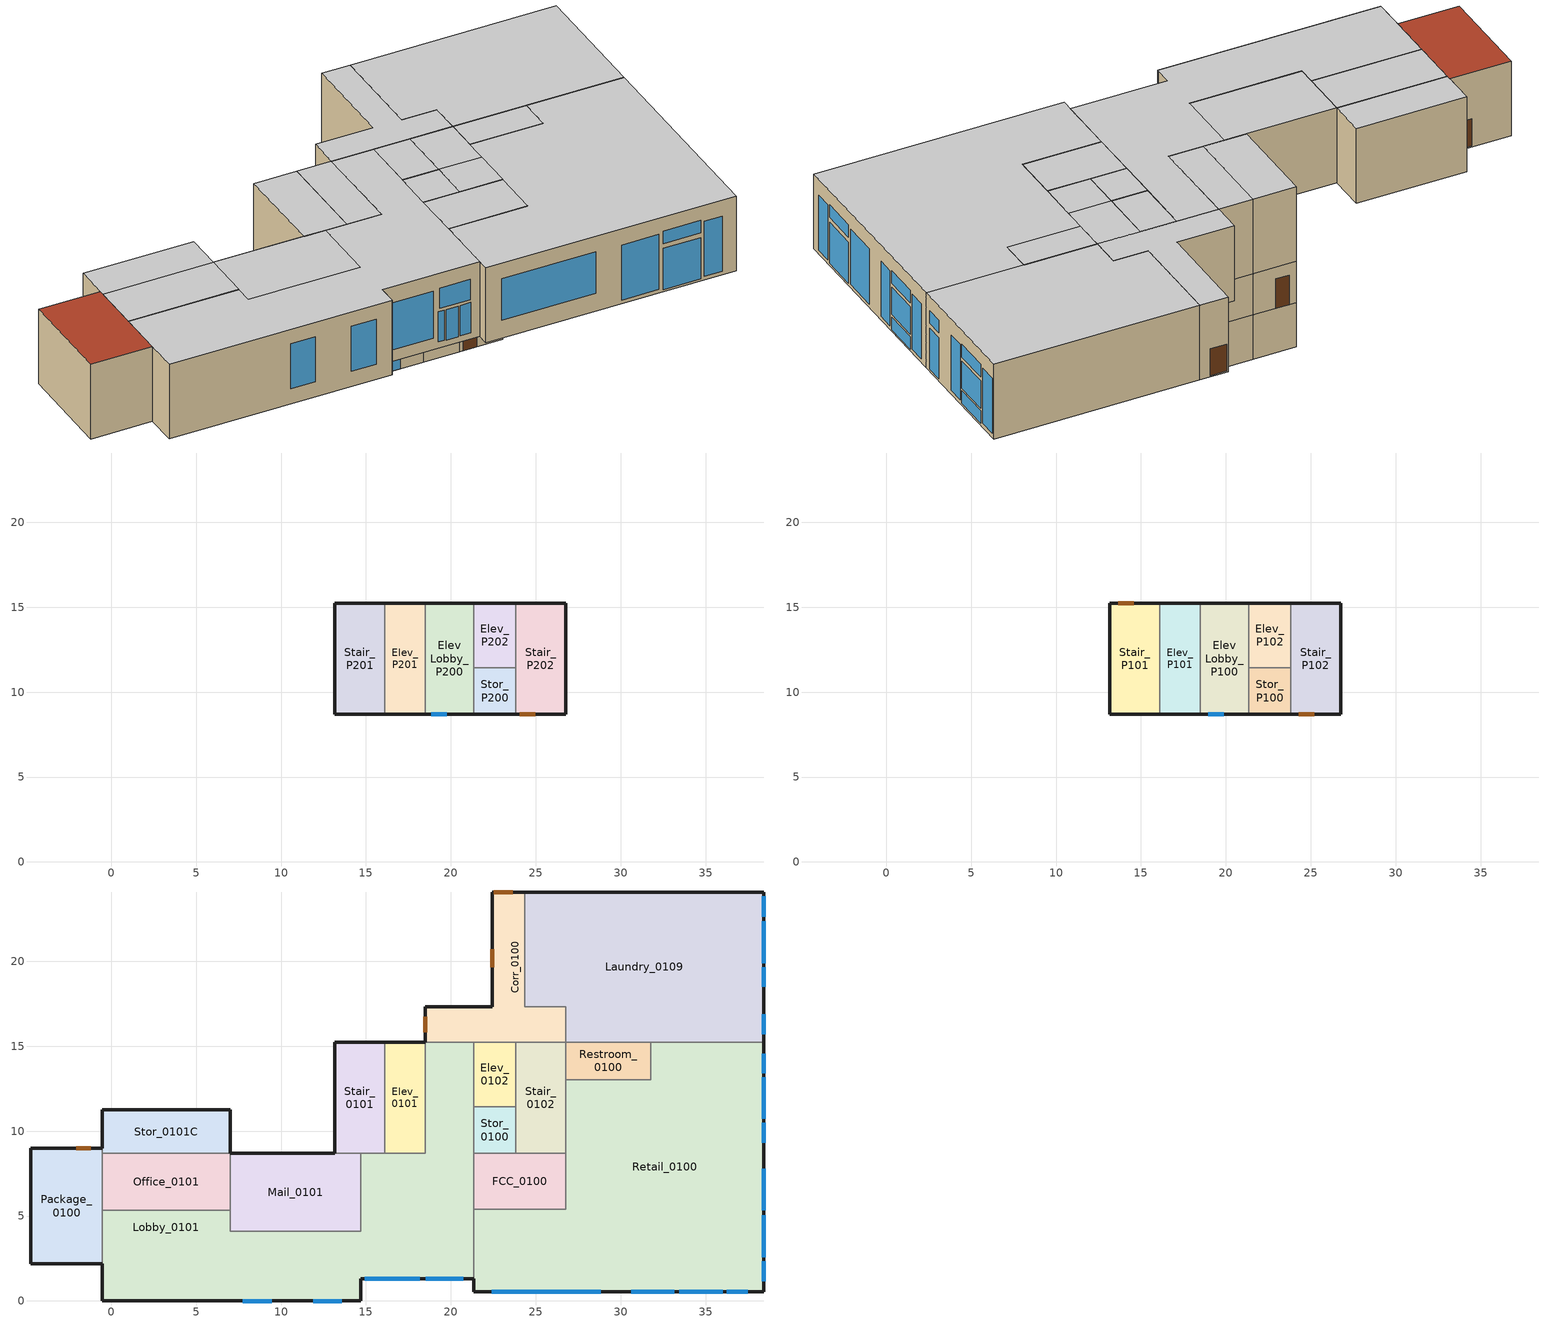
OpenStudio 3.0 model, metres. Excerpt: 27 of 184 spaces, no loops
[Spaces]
Stair_P201
 floor ground: 16.1,15.24 16.1,8.69 13.17,8.69 13.17,15.24 z-6.17
 wall outside (SEC-2015 Comm Group R AG ExtWall Mass: R-13 + R-10 CI): 16.1,15.24 13.17,15.24 13.17,8.69 16.1,8.69 z-6.17:-2.97
 wall to Elev_P201: 16.1,8.69 16.1,15.24 z-6.17:-2.97
 ceiling adiabatic (Interior Ceiling): 16.1,8.69 16.1,15.24 13.17,15.24 13.17,8.69 z-2.97
Elev_P201
 floor ground: 18.48,15.24 18.48,8.69 16.1,8.69 16.1,15.24 z-6.17
 wall outside (SEC-2015 Comm Group R AG ExtWall Mass: R-13 + R-10 CI): 16.1,8.69 18.48,8.69 / 18.48,15.24 16.1,15.24 z-6.17:-2.97
 wall to Elev Lobby_P200: 18.48,8.69 18.48,15.24 z-6.17:-2.97
 ceiling adiabatic (Interior Ceiling): 18.48,8.69 18.48,15.24 16.1,15.24 16.1,8.69 z-2.97
Elev Lobby_P200
 floor ground: 21.34,15.25 21.34,8.69 18.48,8.69 18.48,15.24 z-6.17
 wall outside (SEC-2015 Comm Group R AG ExtWall Mass: R-13 + R-10 CI): 18.48,8.69 21.34,8.69 / 21.34,15.25 18.48,15.24 z-6.17:-2.97
 wall to Elev_P202: 21.34,11.44 21.34,15.25 z-6.17:-2.97
 wall to Stor_P200: 21.34,8.69 21.34,11.44 z-6.17:-2.97
 window: 18.84,8.69 19.76,8.69 z-6.17:-4.04
 ceiling adiabatic (Interior Ceiling): 18.48,8.69 21.34,8.69 21.34,15.25 18.48,15.24 z-2.97
Stor_P200
 floor ground: 23.83,11.44 23.83,8.69 21.34,8.69 21.34,11.44 z-6.17
 wall outside (SEC-2015 Comm Group R AG ExtWall Mass: R-13 + R-10 CI): 21.34,8.69 23.83,8.69 z-6.17:-2.97
 wall to Elev_P202: 23.83,11.44 21.34,11.44 z-6.17:-2.97
 wall to Stair_P202: 23.83,8.69 23.83,11.44 z-6.17:-2.97
 ceiling adiabatic (Interior Ceiling): 23.83,8.69 23.83,11.44 21.34,11.44 21.34,8.69 z-2.97
Stair_P202
 floor ground: 26.75,15.25 26.75,8.69 23.83,8.69 23.83,15.25 z-6.17
 wall outside (SEC-2015 Comm Group R AG ExtWall Mass: R-13 + R-10 CI): 23.83,8.69 26.75,8.69 26.75,13.03 26.75,15.25 23.83,15.25 z-6.17:-2.97
 wall to Elev_P202: 23.83,15.25 23.83,11.44 z-6.17:-2.97
 door: 24.05,8.69 24.97,8.69 z-6.17:-4.04
 ceiling adiabatic (Interior Ceiling): 26.75,8.69 26.75,15.25 23.83,15.25 23.83,8.69 z-2.97
Elev_P202
 floor ground: 23.83,15.25 23.83,11.44 21.34,11.44 21.34,15.25 z-6.17
 wall outside (SEC-2015 Comm Group R AG ExtWall Mass: R-13 + R-10 CI): 23.83,15.25 21.34,15.25 z-6.17:-2.97
 ceiling adiabatic (Interior Ceiling): 21.34,11.44 23.83,11.44 23.83,15.25 21.34,15.25 z-2.97
Stair_P101
 floor adiabatic (Interior Floor): 13.17,15.24 16.1,15.24 16.1,8.69 13.17,8.69 z-2.97
 wall outside (SEC-2015 Comm Group R AG ExtWall Mass: R-13 + R-10 CI): 16.1,15.24 13.17,15.24 13.17,8.69 16.1,8.69 z-2.97:0
 wall to Elev_P101: 16.1,8.69 16.1,15.24 z-2.97:0
 door: 14.56,15.24 13.65,15.24 z-2.97:-0.84
 ceiling adiabatic (Interior Ceiling): 16.1,8.69 16.1,15.24 13.17,15.24 13.17,8.69 z0
Elev_P101
 floor adiabatic (Interior Floor): 18.48,15.24 18.48,8.69 16.1,8.69 16.1,15.24 z-2.97
 wall outside (SEC-2015 Comm Group R AG ExtWall Mass: R-13 + R-10 CI): 16.1,8.69 18.48,8.69 / 18.48,15.24 16.1,15.24 z-2.97:0
 wall to Elev Lobby_P100: 18.48,8.69 18.48,15.24 z-2.97:0
 ceiling adiabatic (Interior Ceiling): 18.48,8.69 18.48,15.24 16.1,15.24 16.1,8.69 z0
Elev Lobby_P100
 floor adiabatic (Interior Floor): 21.34,15.25 21.34,8.69 18.48,8.69 18.48,15.24 z-2.97
 wall outside (SEC-2015 Comm Group R AG ExtWall Mass: R-13 + R-10 CI): 18.48,8.69 21.34,8.69 / 21.34,15.25 18.48,15.24 z-2.97:0
 wall to Elev_P102: 21.34,11.44 21.34,15.25 z-2.97:0
 wall to Stor_P100: 21.34,8.69 21.34,11.44 z-2.97:0
 window: 18.96,8.69 19.88,8.69 z-2.97:-0.84
 ceiling adiabatic (Interior Ceiling): 18.48,8.69 21.34,8.69 21.34,15.25 18.48,15.24 z0
Stor_P100
 floor adiabatic (Interior Floor): 23.83,11.44 23.83,8.69 21.34,8.69 21.34,11.44 z-2.97
 wall outside (SEC-2015 Comm Group R AG ExtWall Mass: R-13 + R-10 CI): 21.34,8.69 23.83,8.69 z-2.97:0
 wall to Elev_P102: 23.83,11.44 21.34,11.44 z-2.97:0
 wall to Stair_P102: 23.83,8.69 23.83,11.44 z-2.97:0
 ceiling adiabatic (Interior Ceiling): 23.83,8.69 23.83,11.44 21.34,11.44 21.34,8.69 z0
Stair_P102
 floor adiabatic (Interior Floor): 26.75,15.25 26.75,8.69 23.83,8.69 23.83,15.25 z-2.97
 wall outside (SEC-2015 Comm Group R AG ExtWall Mass: R-13 + R-10 CI): 23.83,8.69 26.75,8.69 26.75,13.03 26.75,15.25 23.83,15.25 z-2.97:0
 wall to Elev_P102: 23.83,15.25 23.83,11.44 z-2.97:0
 door: 24.28,8.69 25.19,8.69 z-2.97:-0.84
 ceiling adiabatic (Interior Ceiling): 26.75,8.69 26.75,15.25 23.83,15.25 23.83,8.69 z0
Elev_P102
 floor adiabatic (Interior Floor): 23.83,15.25 23.83,11.44 21.34,11.44 21.34,15.25 z-2.97
 wall outside (SEC-2015 Comm Group R AG ExtWall Mass: R-13 + R-10 CI): 23.83,15.25 21.34,15.25 z-2.97:0
 ceiling adiabatic (Interior Ceiling): 21.34,11.44 23.83,11.44 23.83,15.25 21.34,15.25 z0
Retail_0100
 floor outside (SEC-2015 Comm Group R Exposed Floor Mass): 38.4,15.24 38.4,0.53 21.35,0.53 21.34,5.4 26.75,5.4 26.75,13.03 31.77,13.03 31.77,15.24 z0
 wall outside (SEC-2015 Comm Group R AG ExtWall SteelFrame: R-19 + R-8.5 CI): 21.35,1.31 21.35,0.53 38.4,0.53 38.4,15.24 z0:5.41
 wall to Lobby_0101: 21.34,5.4 21.35,1.31 z0:5.41
 wall to FCC_0100: 26.75,5.4 21.34,5.4 / 26.75,5.4 26.75,8.69 z0:5.41
 wall to Restroom_0100: 31.77,15.24 31.77,13.03 / 26.75,13.03 31.77,13.03 z0:5.41
 wall to Stair_0102: 26.75,8.69 26.75,13.03 z0:5.41
 wall to Laundry_0109: 31.77,15.24 38.4,15.24 z0:5.41
 window (SEC-2015 Glazing - Fixed Metal Frame - SEW): 22.41,0.53 28.83,0.53 z1.28:4.29; 30.61,0.53 33.13,0.53 / 36.24,0.53 37.46,0.53 / 38.4,1.17 38.4,2.34 / 38.4,5.36 38.4,7.8 / 38.4,9.32 38.4,10.48 / 38.4,13.4 38.4,14.57 z0.26:4.24; 33.44,0.53 36,0.53 / 38.4,2.58 38.4,5.06 / 38.4,10.72 38.4,13.17 z3.47:4.39; 33.44,0.53 36,0.53 / 38.4,2.58 38.4,5.06 z0.14:3.13; 38.4,10.72 38.4,13.17 z0.11:1.02; 38.4,10.72 38.4,13.17 z1.22:3.18
 ceiling adiabatic (Interior Ceiling): 38.4,0.53 38.4,15.24 31.77,15.24 31.77,13.03 26.75,13.03 26.75,5.4 21.34,5.4 21.35,0.53 z5.41
Package_0100
 floor outside: -0.53,8.99 -0.53,2.18 -4.72,2.18 -4.72,8.99 z0
 wall outside (SEC-2015 Comm Group R AG ExtWall Mass: R-13 + R-10 CI): -0.53,8.99 -4.72,8.99 -4.72,2.18 -0.53,2.18 z0:5.41
 wall to Office_0101: -0.53,2.18 -0.53,8.69 z0:5.41
 wall to Stor_0101C: -0.53,8.69 -0.53,8.99 z0:5.41
 door: -1.22,8.99 -2.05,8.99 z0.09:2.04
 roof outside (SEC-2015 Comm Group R ExtRoof IEAD): -0.53,2.18 -0.53,8.99 -4.72,8.99 -4.72,2.18 z5.41
FCC_0100
 floor outside: 26.75,8.69 26.75,5.4 21.34,5.4 21.34,8.69 z0
 wall to Stair_0102: 26.75,8.69 23.83,8.69 z0:5.41
 wall to Lobby_0101: 21.34,8.69 21.34,5.4 z0:5.41
 wall to Stor_0100: 23.83,8.69 21.34,8.69 z0:5.41
 ceiling adiabatic (Interior Ceiling): 26.75,5.4 26.75,8.69 21.34,8.69 21.34,5.4 z5.41
Stair_0101
 floor adiabatic (Interior Floor): 16.1,15.24 16.1,8.69 13.17,8.69 13.17,15.24 z0
 wall outside (SEC-2015 Comm Group R AG ExtWall Mass: R-13 + R-10 CI): 16.1,15.24 13.17,15.24 13.17,8.69 z0:5.41
 wall to Elev_0101: 16.1,8.69 16.1,15.24 z0:5.41
 wall to Lobby_0101: 14.68,8.69 16.1,8.69 z0:5.41
 wall to Mail_0101: 13.17,8.69 14.68,8.69 z0:5.41
 ceiling adiabatic (Interior Ceiling): 16.1,8.69 16.1,15.24 13.17,15.24 13.17,8.69 z5.41
Elev_0101
 floor adiabatic (Interior Floor): 18.48,15.24 18.48,8.69 16.1,8.69 16.1,15.24 z0
 wall outside (SEC-2015 Comm Group R AG ExtWall Mass: R-13 + R-10 CI): 18.48,15.24 16.1,15.24 z0:5.41
 wall to Lobby_0101: 16.1,8.69 18.48,8.69 18.48,15.24 z0:5.41
 ceiling adiabatic (Interior Ceiling): 18.48,8.69 18.48,15.24 16.1,15.24 16.1,8.69 z5.41
Stor_0100
 floor adiabatic (Interior Floor): 23.83,11.44 23.83,8.69 21.34,8.69 21.34,11.44 z0
 wall to Lobby_0101: 21.34,11.44 21.34,8.69 z0:5.41
 wall to Elev_0102: 23.83,11.44 21.34,11.44 z0:5.41
 wall to Stair_0102: 23.83,8.69 23.83,11.44 z0:5.41
 ceiling adiabatic (Interior Ceiling): 23.83,8.69 23.83,11.44 21.34,11.44 21.34,8.69 z5.41
Stair_0102
 floor adiabatic (Interior Floor): 26.75,15.24 26.75,8.69 23.83,8.69 23.83,15.24 z0
 wall to Elev_0102: 23.83,15.24 23.83,11.44 z0:5.41
 wall to Corr_0100: 23.83,15.24 26.75,15.24 z0:5.41
 wall to Restroom_0100: 26.75,13.03 26.75,15.24 z0:5.41
 ceiling adiabatic (Interior Ceiling): 26.75,8.69 26.75,11.44 23.83,11.44 23.83,8.69 z5.41; 26.75,11.44 26.75,15.24 23.83,15.24 23.83,11.44 z5.41
Restroom_0100
 floor outside: 31.77,15.24 31.77,13.03 26.75,13.03 26.75,15.24 z0
 wall to Laundry_0109: 31.77,15.24 26.75,15.24 z0:5.41
 ceiling adiabatic (Interior Ceiling): 31.77,13.03 31.77,15.24 26.75,15.24 26.75,13.03 z5.41
Laundry_0109
 floor outside: 24.36,24.08 38.4,24.08 38.4,15.24 26.75,15.24 26.75,17.32 24.36,17.32 z0
 wall outside: 38.4,15.24 38.4,24.08 24.36,24.08 z0:5.41
 wall to Corr_0100: 24.36,24.08 24.36,17.32 26.75,17.32 26.75,15.24 z0:5.41
 window: 38.4,19.89 38.4,22.37 z0.12:1.03; 38.4,19.89 38.4,22.37 z3.49:4.41; 38.4,22.61 38.4,23.84 / 38.4,18.51 38.4,19.66 z0.27:4.26; 38.4,19.89 38.4,22.37 z1.24:3.2; 38.4,15.71 38.4,16.89 z0.14:3.13; 38.4,15.71 38.4,16.89 z3.47:4.39
 ceiling adiabatic (Interior Ceiling): 38.4,15.24 38.4,24.08 24.36,24.08 24.36,17.32 26.75,17.32 26.75,15.24 z5.41
Corr_0100
 floor outside: 24.36,24.08 24.36,17.32 26.75,17.32 26.75,15.24 18.48,15.24 18.48,17.32 22.42,17.32 22.42,24.08 z0
 wall outside (SEC-2015 Comm Group R AG ExtWall Mass: R-13 + R-10 CI): 22.42,24.08 22.42,17.32 18.48,17.32 18.48,15.24 z0:5.41
 wall outside: 24.36,24.08 22.42,24.08 z0:5.41
 wall to Lobby_0101: 18.48,15.24 21.34,15.24 z0:5.41
 wall to Elev_0102: 21.34,15.24 23.83,15.24 z0:5.41
 door: 18.48,16.73 18.48,15.81 z0:2.13; 22.42,20.7 22.42,19.63 z0:2.44; 23.64,24.08 22.52,24.08 z0.09:2.04
 ceiling adiabatic (Interior Ceiling): 26.75,15.24 26.75,17.32 24.36,17.32 24.36,24.08 22.42,24.08 22.42,17.32 18.48,17.32 18.48,15.24 z5.41
Lobby_0101
 floor outside: 14.68,8.69 21.34,8.69 21.34,5.4 21.35,1.31 14.68,1.31 14.68,0 -0.53,0 -0.53,5.33 7.01,5.33 7.01,4.11 14.68,4.11 z0
 floor adiabatic (Interior Floor): 21.34,15.24 21.34,8.69 18.48,8.69 18.48,15.24 z0
 wall outside: 14.68,1.31 21.35,1.31 / 14.68,1.31 14.68,0 -0.53,0 / -0.53,2.18 -0.53,0 z0:5.41
 wall to Mail_0101: 14.68,8.69 14.68,4.11 7.01,4.11 z0:5.41
 wall to Elev_0102: 21.34,11.44 21.34,15.24 z0:5.41
 wall adiabatic (Interior Wall): -0.53,5.33 -0.53,2.18 / 7.01,4.11 7.01,5.33 z0:5.41
 wall to Office_0101: 7.01,5.33 -0.53,5.33 z0:5.41
 window: 20,1.31 20.74,1.31 / 18.52,1.31 18.93,1.31 z0.46:2.64; 18.6,1.31 20.67,1.31 z2.86:4.32; 14.93,1.31 18.18,1.31 z0.82:4.23; 19.04,1.31 19.87,1.31 z0.42:2.64; 9.44,0 7.75,0 / 13.58,0 11.89,0 z1.12:4.37
 ceiling adiabatic (Interior Ceiling): 14.68,0 14.68,1.31 21.35,1.31 21.34,5.4 21.34,15.24 18.48,15.24 18.48,8.69 14.68,8.69 14.68,4.11 7.01,4.11 7.01,5.33 -0.53,5.33 -0.53,0 z5.41
Stor_0101C
 floor outside: 7.01,11.25 7.01,8.69 -0.53,8.69 -0.53,11.25 z0
 wall outside (SEC-2015 Comm Group R AG ExtWall Mass: R-13 + R-10 CI): 7.01,8.69 7.01,11.25 -0.53,11.25 -0.53,8.99 z0:5.41
 wall to Office_0101: 7.01,8.69 -0.53,8.69 z0:5.41
 ceiling adiabatic (Interior Ceiling): 7.01,8.69 7.01,11.25 -0.53,11.25 -0.53,8.69 z5.41
Office_0101
 floor outside: 7.01,8.69 7.01,5.33 -0.53,5.33 -0.53,8.69 z0
 wall to Mail_0101 (Interior Wall): 7.01,5.33 7.01,8.69 z0:5.41
 ceiling adiabatic (Interior Ceiling): 7.01,5.33 7.01,8.69 -0.53,8.69 -0.53,5.33 z5.41
Mail_0101
 floor outside: 14.68,8.69 14.68,4.11 7.01,4.11 7.01,8.69 z0
 wall outside (SEC-2015 Comm Group R AG ExtWall Mass: R-13 + R-10 CI): 13.17,8.69 7.01,8.69 z0:5.41
 ceiling adiabatic (Interior Ceiling): 14.68,4.11 14.68,8.69 7.01,8.69 7.01,4.11 z5.41
Elev_0102
 floor adiabatic (Interior Floor): 23.83,15.24 23.83,11.44 21.34,11.44 21.34,15.24 z0
 ceiling adiabatic (Interior Ceiling): 23.83,11.44 23.83,15.24 21.34,15.24 21.34,11.44 z5.41
[Building]
B45_SRD: North Axis {deg}=90; Space Type=SEC2015-MF-Residential_1B; Default Construction Set=SRD; Default Schedule Set=SEC2015-MF-RESIDENTIAL-SCH-SET
[Site]
SEATTLE: Latitude {deg}=47.45; Longitude {deg}=-122.3; Time Zone {hr}=-8; Elevation {m}=122
[ClimateZones]
Climate Zone Institution Name 1=ASHRAE; Climate Zone Document Name 1=ANSI/ASHRAE Standard 169; Climate Zone Document Year 1=2006; Climate Zone Value 1=4C; Climate Zone Institution Name 2=CEC; Climate Zone Document Name 2=California Climate Zone Descriptions; Climate Zone Document Year 2=1995
[SizingPeriod:DesignDay] Barometric Pressure {Pa}=99868; Sky Clearness=0; Rain Indicator=0; Snow Indicator=0; Day of Month=21; Daylight Saving Time Indicator=0; Humidity Indicating Type=Wetbulb; Dry-Bulb Temperature Range Modifier Type=DefaultMultipliers
Name | Maximum Dry-Bulb Temperature {C} | Daily Dry-Bulb Temperature Range {deltaC} | Humidity Indicating Conditions at Maximum Dry-Bulb | Wind Speed {m/s} | Wind Direction {deg} | Month | Day Type | Solar Model Indicator | ASHRAE Taub | ASHRAE Taud
SEATTLE Ann Htg 99.6% Condns DB | -4.2 | 0 | -4.2 | 4.3 | 20 | 12 | WinterDesignDay | ASHRAEClearSky
SEATTLE Ann Clg .4% Condns DB=>MWB | 29.4 | 10.4 | 18.3 | 4.2 | 350 | 8 | SummerDesignDay | ASHRAETau | 0.352 | 2.561
[Construction]
Interior Floor: F16 Acoustic tile, F05 Ceiling air space resistance, M11 100mm lightweight concrete
Interior Wall: G01a 19mm gypsum board, F04 Wall air space resistance, G01a 19mm gypsum board
Interior Ceiling: M11 100mm lightweight concrete, F05 Ceiling air space resistance, F16 Acoustic tile
SEC-2015 Opaque Door- Swinging: SEC-2015 Opaque Door- Swinging - Material
SEC-2015 Comm Group R ExtRoof IEAD: Roof Membrane, IEAD Roof Insulation R-36.7 IP, Metal Decking
SEC-2015 Comm Group R Exposed Floor Mass: CP02 CARPET PAD 2, MAT-CC05 8 HW CONCRETE, Floor Insulation R-30 IP
SEC-2015 Glazed Door - SEW: SEC-2015 Glazed Door - SEW - Material
SEC-2015 Glazing - Fixed Metal Frame - SEW: SEC-2015 Glazing - Fixed Metal Frame - SEW - Material
SEC-2015 Opaque Door- NonSwinging: SEC-2015 Opaque Door- NonSwinging - Material
SEC-2015 Comm Group R AG ExtWall SteelFrame: R-19 + R-8.5 CI: Stucco - 7/8 inch, 5/8 in. Gypsum Board, R-9.77 CI, R-19 Cavity (R-7.1 eff), 5/8 in. Gypsum Board
SEC-2015 Comm Group R AG ExtWall Mass: R-13 + R-10 CI: Concrete - 8 inch - 140 lb/ft3, R-10.387 CI, R-13 Cavity (R-6 eff), 5/8 in. Gypsum Board
[Material:NoMass]
Name | Roughness | Thermal Resistance {m2-K/W} | Thermal Absorptance | Solar Absorptance | Visible Absorptance
CP02 CARPET PAD 2 | VeryRough | 0.21648 | 0.9 | 0.7 | 0.8
SEC-2015 Opaque Door- Swinging - Material | Smooth | 0.475497
SEC-2015 Opaque Door- NonSwinging - Material | Smooth | 0.517764
[Material]
Name | Roughness | Thickness {m} | Conductivity {W/m-K} | Density {kg/m3} | Specific Heat {J/kg-K} | Thermal Absorptance | Solar Absorptance | Visible Absorptance
Concrete - 8 inch - 140 lb/ft3 | MediumRough | 0.2032 | 1.94902 | 2239.06 | 921.096 | 0.9 | 0.7 | 0.7
Roof Membrane | VeryRough | 0.0095 | 0.16 | 1121.29 | 1460 | 0.9 | 0.7 | 0.7
Metal Decking | MediumSmooth | 0.0015 | 45.006 | 7680 | 418.4 | 0.9 | 0.6 | 0.6
F16 Acoustic tile | MediumSmooth | 0.0191 | 0.06 | 368 | 590 | 0.9 | 0.3 | 0.3
M11 100mm lightweight concrete | MediumRough | 0.1016 | 0.53 | 1280 | 840 | 0.9 | 0.5 | 0.5
G01a 19mm gypsum board | MediumSmooth | 0.019 | 0.16 | 800 | 1090 | 0.9 | 0.4 | 0.4
5/8 in. Gypsum Board | MediumSmooth | 0.0159 | 0.16 | 800 | 1090 | 0.9 | 0.7 | 0.7
IEAD Roof Insulation R-36.7 IP | MediumRough | 0.316696 | 0.049 | 265 | 836.8 | 0.9 | 0.7 | 0.7
MAT-CC05 8 HW CONCRETE | Rough | 0.20321 | 1.311 | 2240 | 836.8 | 0.9 | 0.7 | 0.7
Floor Insulation R-30 IP | MediumRough | 0.237749 | 0.045 | 265 | 836.8 | 0.9 | 0.7 | 0.7
R-13 Cavity (R-6 eff) | MediumSmooth | 0.024323 | 0.0230188 | 16.0185 | 1130.436 | 0.9
Stucco - 7/8 inch | Smooth | 0.022352 | 0.701106 | 1855.1 | 837.36
R-19 Cavity (R-7.1 eff) | MediumSmooth | 0.0287823 | 0.0230188 | 16.0185 | 1130.436 | 0.9
R-9.77 CI | MediumSmooth | 0.0396151 | 0.0230188 | 16.0185 | 1130.436
R-10.387 CI | MediumSmooth | 0.0421096 | 0.0230188 | 16.0185 | 1130.436
[Material:AirGap]
Name | Thermal Resistance {m2-K/W}
F05 Ceiling air space resistance | 0.18
F04 Wall air space resistance | 0.15
[WindowMaterial:Blind]
Window Material Blind 1: Slat Width {m}=0.025; Slat Separation {m}=0.01875; Front Side Slat Beam Solar Reflectance=0.5; Back Side Slat Beam Solar Reflectance=0.5; Front Side Slat Diffuse Solar Reflectance=0.5; Back Side Slat Diffuse Solar Reflectance=0.5; Slat Beam Visible Transmittance=0
[WindowMaterial:SimpleGlazingSystem] Solar Heat Gain Coefficient=0.35; Visible Transmittance=0.6
Name | U-Factor {W/m2-K}
SEC-2015 Glazed Door - SEW - Material | 3.40696
SEC-2015 Glazing - Fixed Metal Frame - SEW - Material | 2.15774
[Construction:FfactorGroundFloor]
SEC-2015 Comm Group R Slab-On-Ground: F-Factor {W/m-K}=0.934597; Area {m2}=88.9082; PerimeterExposed {m}=40.2336
[DefaultSurfaceConstructions]
Name | Floor Construction | Wall Construction | Roof Ceiling Construction
Default Surface Constructions 27 | Interior Floor | Interior Wall | Interior Ceiling
Default Surface Constructions 28 | SEC-2015 Comm Group R Slab-On-Ground
Default Surface Constructions 22 adj ext wall insulation adj ext wall insulation adj ext wall insulation adj ext wall insulation adj ext wall insulation adj ext wall insulation adj ext wall insulation adj ext wall insulation adj ext wall insulation adj ext wall insulation adj ext wall insulation adj ext wall insulation adj ext wall insulation adj ext wall insulation adj ext wall insulation adj ext wall insulation adj ext wall insulation adj ext wall insulation adj ext wall insulation adj ext wall insulation adj ext wall insulation | SEC-2015 Comm Group R Exposed Floor Mass | SEC-2015 Comm Group R AG ExtWall SteelFrame: R-19 + R-8.5 CI | SEC-2015 Comm Group R ExtRoof IEAD
[DefaultSubSurfaceConstructions]
Name | Fixed Window Construction | Door Construction | Glass Door Construction | Overhead Door Construction
Default Sub Surface Constructions 19 | SEC-2015 Glazing - Fixed Metal Frame - SEW | SEC-2015 Opaque Door- Swinging | SEC-2015 Glazed Door - SEW | SEC-2015 Opaque Door- NonSwinging
Default Sub Surface Constructions 20
[DefaultConstructionSet]
SRD: Default Exterior Surface Constructions=Default Surface Constructions 22 adj ext wall insulation adj ext wall insulation adj ext wall insulation adj ext wall insulation adj ext wall insulation adj ext wall insulation adj ext wall insulation adj ext wall insulation adj ext wall insulation adj ext wall insulation adj ext wall insulation adj ext wall insulation adj ext wall insulation adj ext wall insulation adj ext wall insulation adj ext wall insulation adj ext wall insulation adj ext wall insulation adj ext wall insulation adj ext wall insulation adj ext wall insulation; Default Interior Surface Constructions=Default Surface Constructions 27; Default Ground Contact Surface Constructions=Default Surface Constructions 28; Default Exterior SubSurface Constructions=Default Sub Surface Constructions 19; Default Interior SubSurface Constructions=Default Sub Surface Constructions 20
[Lights:Definition] Design Level Calculation Method=Watts/Area
Name | Watts per Space Floor Area {W/m2} | Fraction Radiant
Stair Lights Definition | 5.38196
Storage Lights Definition | 4.84376
Restroom Lights Definition | 7.53474
Elec/Mech Lights Definition | 7.31946 | 1
Office Lights Definition | 8.61113
Apartment Lights Definition | 2.90626 | 1
Corridor Lights Definition | 5.16668 | 1
[DesignSpecification:OutdoorAir]
Name | Outdoor Air Method | Outdoor Air Flow per Person {m3/s-person} | Outdoor Air Flow per Floor Area {m3/s-m2} | Outdoor Air Flow Rate {m3/s}
SEC-2015 MF-Apartment Ventilation-1B | Maximum | 0 | 0 | 0.0141584
SEC-2015 MF-Amenity Ventilation | Maximum | 0.00235974 | 0.0006096
SEC-2015 MF-Elec/MechRoom Ventilation; SEC-2015 MF- Restroom Ventilation; SEC-2015 MF-Stair Ventilation | Maximum |  | 0.0003048
SEC-2015 MF-Office Ventilation | Maximum | 0.00235974 | 0.0003048
SEC-2015 MF-Storage Ventilation | Maximum |  | 0.0006096
Laundry ventialtion | Sum | 0 | 0 | 0.141584
[ThermostatSetpoint:DualSetpoint]
Name | Heating Setpoint Temperature Schedule | Cooling Setpoint Temperature Schedule
Thermostat Setpoint Dual Setpoint 6; Thermostat Setpoint Dual Setpoint 19; Thermostat Setpoint Dual Setpoint 20; Thermostat Setpoint Dual Setpoint 184; Thermostat Setpoint Dual Setpoint 185 | SEC2015-MF-Corridor_HtgSetp | SEC2015-MF-Corridor_ClgSetp
Thermostat Setpoint Dual Setpoint 7; Thermostat Setpoint Dual Setpoint 21; Thermostat Setpoint Dual Setpoint 22; Thermostat Setpoint Dual Setpoint 35; Thermostat Setpoint Dual Setpoint 36; Thermostat Setpoint Dual Setpoint 37; Thermostat Setpoint Dual Setpoint 38; Thermostat Setpoint Dual Setpoint 39; Thermostat Setpoint Dual Setpoint 49; Thermostat Setpoint Dual Setpoint 50; Thermostat Setpoint Dual Setpoint 55; Thermostat Setpoint Dual Setpoint 56; Thermostat Setpoint Dual Setpoint 69; Thermostat Setpoint Dual Setpoint 70; Thermostat Setpoint Dual Setpoint 71; Thermostat Setpoint Dual Setpoint 72; Thermostat Setpoint Dual Setpoint 73; Thermostat Setpoint Dual Setpoint 78; Thermostat Setpoint Dual Setpoint 79
Thermostat Setpoint Dual Setpoint 54; Thermostat Setpoint Dual Setpoint 186 | SEC2015-MF-Office_HtgSetp | SEC2015-MF-Office_ClgSetp
[People:Definition] Fraction Radiant=0.3
Name | Number of People Calculation Method | People per Space Floor Area {person/m2} | Number of People {people}
Office People Definition | People/Area | 0.0538196
Apartment 1BR People Definition | People |  | 1
[ShadingControl]
Shading Control 1: Shading Type=InteriorBlind; Shading Device Material=Window Material Blind 1
[BuildingStory]
Name | Nominal Z Coordinate {m} | Nominal Floor to Floor Height {m}
Building Story 01 | 0 | 5.4102
Building Story P1 | -2.9718 | 2.9718
Building Story P2 | -6.1722 | 3.2004
[Space] Default Construction Set=SRD
Name | Space Type | Building Story | Thermal Zone | Design Specification Outdoor Air Object
Retail_0100 | SEC2015-MF-Office | Building Story 01 | Thermal Zone: Retail_0100
Package_0100 | SEC2015-MF-Storage | Building Story 01 | Thermal Zone: Package_0100
FCC_0100 | SEC2015-MF-Elec/MechRoom | Building Story 01 | Thermal Zone: FCC_0100
Stair_0101 | SEC2015-MF-Stair | Building Story 01 | Thermal Zone: Stair_0101
Elev_0101 | SEC2015-MF-Shaft | Building Story 01 | Thermal Zone: Elev_0101
Stor_0100 | SEC2015-MF-Storage | Building Story 01 | Thermal Zone: Stor_0100
Stair_0102 | SEC2015-MF-Stair | Building Story 01 | Thermal Zone: Stair_0102
Elev_0102 | SEC2015-MF-Shaft | Building Story 01 | Thermal Zone: Elev_0102
Restroom_0100 | SEC2015-MF-Restroom | Building Story 01 | Thermal Zone: Restroom_0100
Laundry_0109 | SEC2015-MF-Office | Building Story 01 | Thermal Zone: Laundry_0109 | Laundry ventialtion
Stair_P101 | SEC2015-MF-Stair | Building Story P1 | Thermal Zone: Stair_P101
Elev_P101 | SEC2015-MF-Shaft | Building Story P1 | Thermal Zone: Elev_P101
Elev Lobby_P100 | SEC2015-MF-Coridor | Building Story P1 | Thermal Zone: Elev Lobby_P100
Stor_P100 | SEC2015-MF-Storage | Building Story P1 | Thermal Zone: Stor_P100
Stair_P102 | SEC2015-MF-Stair | Building Story P1 | Thermal Zone: Stair_P102
Elev_P102 | SEC2015-MF-Shaft | Building Story P1 | Thermal Zone: Elev_P102
Stair_P201 | SEC2015-MF-Stair | Building Story P2 | Thermal Zone: Stair_P201
Elev_P201 | SEC2015-MF-Shaft | Building Story P2 | Thermal Zone: Elev_P201
Elev Lobby_P200 | SEC2015-MF-Coridor | Building Story P2 | Thermal Zone: Elev Lobby_P200
Stor_P200 | SEC2015-MF-Storage | Building Story P2 | Thermal Zone: Stor_P200
Stair_P202 | SEC2015-MF-Stair | Building Story P2 | Thermal Zone: Stair_P202
Elev_P202 | SEC2015-MF-Shaft | Building Story P2 | Thermal Zone: Elev_P202
Corr_0100 | SEC2015-MF-Coridor | Building Story 01 | Thermal Zone: Corr_0100
Lobby_0101 | SEC2015-MF-Coridor | Building Story 01 | Thermal Zone: Lobby_0101
Stor_0101C | SEC2015-MF-Storage | Building Story 01 | Thermal Zone: Stor_0101C
Office_0101 | SEC2015-MF-Office | Building Story 01 | Thermal Zone: Office_0101
Mail_0101 | SEC2015-MF-Coridor | Building Story 01 | Thermal Zone: Mail_0101
[SpaceType]
Name | Default Schedule Set | Design Specification Outdoor Air Object | Standards Building Type | Standards Space Type
SEC2015-MF-Residential_1B | SEC2015-MF-RESIDENTIAL-SCH-SET | SEC-2015 MF-Apartment Ventilation-1B | MidriseApartment | Apartment
SEC2015-MF-Coridor | SEC2015-MF-CORRIDOR-SCH-SET | SEC-2015 MF-Amenity Ventilation | MidriseApartment | Corridor
SEC2015-MF-Elec/MechRoom | SEC2015-MF-ELECMECH-SCH-SET | SEC-2015 MF-Elec/MechRoom Ventilation | Office | Elec/MechRoom
SEC2015-MF-Office | SEC2015-MF-OFFICE-SCH-SET | SEC-2015 MF-Office Ventilation | Office | OpenOffice
SEC2015-MF-Restroom | SEC2015-MF-RESTROOM-SCH-SET | SEC-2015 MF- Restroom Ventilation | Office | Restroom
SEC2015-MF-Stair | SEC2015-MF-STAIR-SCH-SET | SEC-2015 MF-Stair Ventilation | Office | Stair
SEC2015-MF-Storage | SEC2015-MF-STORAGE-SCH-SET | SEC-2015 MF-Storage Ventilation | Office | Storage
SEC2015-MF-Shaft | SEC2015-MF-SHAFT-SCH-SET | SEC-2015 MF-Stair Ventilation | Office | Stair
[Lights] Fraction Replaceable=1
Name | Lights Definition | Space or SpaceType | Schedule
Apartment Lights | Apartment Lights Definition | SEC2015-MF-Residential_1B
90.1-2010 - MidriseApartment - Corridor Lights | Corridor Lights Definition | SEC2015-MF-Coridor
Lights 1 | Restroom Lights Definition | SEC2015-MF-Restroom
Lights 2 | Stair Lights Definition | SEC2015-MF-Stair
Lights 3 | Storage Lights Definition | SEC2015-MF-Storage | MidriseApartment ElecMech Light
Lights 5 | Office Lights Definition | SEC2015-MF-Office
Lights 7 | Elec/Mech Lights Definition | SEC2015-MF-Elec/MechRoom
[People] Multiplier=1
Name | People Definition | Space or SpaceType
Apartment People | Apartment 1BR People Definition | SEC2015-MF-Residential_1B
People 1 | Office People Definition | SEC2015-MF-Office
[SpaceInfiltration:DesignFlowRate]
Name | Design Flow Rate Calculation Method | Flow per Exterior Surface Area {m3/s-m2} | Space or SpaceType | Design Flow Rate {m3/s} | Air Changes per Hour {1/hr}
Apartment Infiltration | Flow/ExteriorArea | 0.001524
HighriseApartment Apartment Infiltration 2 | AirChanges/Hour | 0 | SEC2015-MF-Coridor | 0 | 0.11
HighriseApartment Apartment Infiltration 3 | AirChanges/Hour | 0 | SEC2015-MF-Residential_1B | 0 | 0.11
HighriseApartment Apartment Infiltration 4 | AirChanges/Hour | 0 | SEC2015-MF-Elec/MechRoom | 0 | 0.11
HighriseApartment Apartment Infiltration 5 | AirChanges/Hour | 0 | SEC2015-MF-Restroom | 0 | 0.11
HighriseApartment Apartment Infiltration 6 | AirChanges/Hour | 0 | SEC2015-MF-Stair | 0 | 0.11
HighriseApartment Apartment Infiltration 8 | AirChanges/Hour | 0 | SEC2015-MF-Office | 0 | 0.11
HighriseApartment Apartment Infiltration 9 | AirChanges/Hour | 0 | SEC2015-MF-Storage | 0 | 0.11
HighriseApartment Apartment Infiltration 10 | AirChanges/Hour | 0 | SEC2015-MF-Shaft | 0 | 0.11
[ElectricEquipment:Definition] Design Level Calculation Method=Watts/Area
Name | Watts per Space Floor Area {W/m2}
Apartment Electric Equipment Definition | 6.67362
Elec/MechRoom Electric Equipment Definition | 2.90626
Restroom Electric Equipment Definition | 0.753474
Office Electric Equipment Definition | 16.0382
[ElectricEquipment]
Name | Electric Equipment Definition | Space or SpaceType
Apartment Electric Equipment | Apartment Electric Equipment Definition | SEC2015-MF-Residential_1B
90.1-2010 - Office - Elec/MechRoom Electric Equipment | Elec/MechRoom Electric Equipment Definition | SEC2015-MF-Elec/MechRoom
90.1-2010 - Office - Restroom Electric Equipment | Restroom Electric Equipment Definition | SEC2015-MF-Restroom
Electric Equipment 1 | Office Electric Equipment Definition | SEC2015-MF-Office
[DefaultScheduleSet]
Name | Number of People Schedule | People Activity Level Schedule | Lighting Schedule | Electric Equipment Schedule | Infiltration Schedule
SEC2015-MF-RESIDENTIAL-SCH-SET | MidriseApartment Apartment Occ | MidriseApartment Activity | MidriseApartment Apartment Light | MidriseApartment Apartment Equip | MidriseApartment Infil (0.25)
SEC2015-MF-CORRIDOR-SCH-SET |  |  | Always On |  | MidriseApartment Infil (0.25)
SEC2015-MF-ELECMECH-SCH-SET |  |  | MidriseApartment ElecMech Light | MidriseApartment Common Equip | Always On
SEC2015-MF-OFFICE-SCH-SET | ApartmentMidRise OCC_OFF_SCH | MidriseApartment Activity | ApartmentMidRise LTG_OFF_SCH_2013 | ApartmentMidRise EQP_OFF_SCH_2010_2013 | ApartmentMidRise INF_OFF_SCH
SEC2015-MF-RESTROOM-SCH-SET |  |  | Always On | MidriseApartment Common Equip | MidriseApartment Infil (0.25)
SEC2015-MF-STAIR-SCH-SET |  |  | Always On |  | Always On
SEC2015-MF-STORAGE-SCH-SET |  |  | MidriseApartment Common Light | MidriseApartment Common Equip | Always On
SEC2015-MF-SHAFT-SCH-SET
[ThermalZone] Use Ideal Air Loads=Yes
Name | Thermostat
Thermal Zone: Package_0100 | Thermostat Setpoint Dual Setpoint 49
Thermal Zone: Corr_0100 | Thermostat Setpoint Dual Setpoint 7
Thermal Zone: Stor_0100 | Thermostat Setpoint Dual Setpoint 73
Thermal Zone: Retail_0100 | Thermostat Setpoint Dual Setpoint 54
Thermal Zone: FCC_0100 | Thermostat Setpoint Dual Setpoint 39
Thermal Zone: Stair_0101 | Thermostat Setpoint Dual Setpoint 55
Thermal Zone: Elev_0101 | Thermostat Setpoint Dual Setpoint 21
Thermal Zone: Stair_0102 | Thermostat Setpoint Dual Setpoint 56
Thermal Zone: Elev_0102 | Thermostat Setpoint Dual Setpoint 22
Thermal Zone: Restroom_0100 | Thermostat Setpoint Dual Setpoint 50
Thermal Zone: Laundry_0109 | Thermostat Setpoint Dual Setpoint 6
Thermal Zone: Elev_P201 | Thermostat Setpoint Dual Setpoint 37
Thermal Zone: Stor_P200 | Thermostat Setpoint Dual Setpoint 79
Thermal Zone: Stair_P101 | Thermostat Setpoint Dual Setpoint 69
Thermal Zone: Elev_P101 | Thermostat Setpoint Dual Setpoint 35
Thermal Zone: Elev Lobby_P100 | Thermostat Setpoint Dual Setpoint 19
Thermal Zone: Stor_P100 | Thermostat Setpoint Dual Setpoint 78
Thermal Zone: Stair_P102 | Thermostat Setpoint Dual Setpoint 70
Thermal Zone: Elev_P102 | Thermostat Setpoint Dual Setpoint 36
Thermal Zone: Stair_P201 | Thermostat Setpoint Dual Setpoint 71
Thermal Zone: Elev Lobby_P200 | Thermostat Setpoint Dual Setpoint 20
Thermal Zone: Stair_P202 | Thermostat Setpoint Dual Setpoint 72
Thermal Zone: Elev_P202 | Thermostat Setpoint Dual Setpoint 38
Thermal Zone: Stor_0101C
Thermal Zone: Lobby_0101 | Thermostat Setpoint Dual Setpoint 184
Thermal Zone: Office_0101 | Thermostat Setpoint Dual Setpoint 186
Thermal Zone: Mail_0101 | Thermostat Setpoint Dual Setpoint 185
[Sizing:Zone] Zone Cooling Design Supply Air Temperature Input Method=SupplyAirTemperature; Zone Cooling Design Supply Air Temperature Difference {deltaC}=11.11; Zone Heating Design Supply Air Temperature Input Method=SupplyAirTemperature; Zone Heating Design Supply Air Temperature Difference {deltaC}=11.11; Zone Cooling Design Supply Air Humidity Ratio {kg-H2O/kg-air}=0.0085; Zone Heating Design Supply Air Humidity Ratio {kg-H2O/kg-air}=0.008; Cooling Design Air Flow Method=DesignDay; Heating Design Air Flow Method=DesignDay; Account for Dedicated Outdoor Air System=No; Dedicated Outdoor Air System Control Strategy=NeutralSupplyAir; Dedicated Outdoor Air Low Setpoint Temperature for Design {C}=autosize; Dedicated Outdoor Air High Setpoint Temperature for Design {C}=autosize
Name | Zone Cooling Design Supply Air Temperature {C} | Zone Heating Design Supply Air Temperature {C} | Design Zone Air Distribution Effectiveness in Heating Mode
Thermal Zone: Stor_0400; Thermal Zone: Stor_0300; Thermal Zone: Unit_0308; Thermal Zone: Elec_0300; Thermal Zone: Unit_0201_4B; Thermal Zone: Mech_0300; Thermal Zone: Unit_0407_3B; Thermal Zone: Elev_0302; Thermal Zone: Trash_0300; Thermal Zone: Unit_0413; Thermal Zone: Stair_0301; Thermal Zone: Elev_0301; Thermal Zone: Corr_0300; Thermal Zone: Stair_0302; Thermal Zone: Trash_0400; Thermal Zone: Elev_0201; Thermal Zone: Unit_0402; Thermal Zone: Unit_0311; Thermal Zone: Unit_0303; Thermal Zone: Unit_0219_4B; Thermal Zone: Unit_0305; Thermal Zone: Unit_0309_2B; Thermal Zone: Mech_0400; Thermal Zone: Unit_0310; Thermal Zone: Amen_0300; Thermal Zone: Unit_0312; Thermal Zone: Unit_0415; Thermal Zone: Unit_0313; Thermal Zone: Unit_0408; Thermal Zone: Elev Control_2301; Thermal Zone: Unit_0307_3B; Thermal Zone: Unit_0405; Thermal Zone: Unit_0315; Thermal Zone: Unit_0306; Thermal Zone: Unit_0304; Thermal Zone: Unit_0403; Thermal Zone: Unit_0302; Thermal Zone: Unit_0301_4B; Thermal Zone: Unit_0314; Thermal Zone: Unit_0316; Thermal Zone: Package_0100; Thermal Zone: Unit_0406; Thermal Zone: Corr_0100; Thermal Zone: Unit_0317_4B; Thermal Zone: Stair_2301; Thermal Zone: Stair_0402; Thermal Zone: Unit_0414; Thermal Zone: Unit_0409_2B; Thermal Zone: Unit_0410; Thermal Zone: Elec_0400; Thermal Zone: Unit_0411; Thermal Zone: Stor_0100; Thermal Zone: Corr_0400; Thermal Zone: Unit_0417_4B; Thermal Zone: Elev_0402; Thermal Zone: Unit_0412; Thermal Zone: Stair_0401; Thermal Zone: Unit_0401_4B; Thermal Zone: Unit_0404; Thermal Zone: Elev_0401; Thermal Zone: Stair_2202; Thermal Zone: Unit_0416; Thermal Zone: Amen_0400; Thermal Zone: Amen_2204; Thermal Zone: Stair_0201; Thermal Zone: Amen_Fitness_2202; Thermal Zone: Restroom_2201; Thermal Zone: Stair_2201; Thermal Zone: Elev_2201; Thermal Zone: Elev Lobby_2200; Thermal Zone: Restroom_2202; Thermal Zone: Elev_2202; Thermal Zone: Trash_2200; Thermal Zone: Amen_SkyLounge_2201; Thermal Zone: Amen_2205; Thermal Zone: Corr_2300; Thermal Zone: Mech_0200; Thermal Zone: Elev_2301; Thermal Zone: Corr_2301; Thermal Zone: Elev Control_2302; Thermal Zone: Stair_0202; Thermal Zone: Stair_2302; Thermal Zone: Elev_2302; Thermal Zone: Unit_0212; Thermal Zone: Unit_0218; Thermal Zone: Unit_0217; Thermal Zone: Unit_0216; Thermal Zone: Unit_0215; Thermal Zone: Unit_0214; Thermal Zone: Unit_0213; Thermal Zone: Unit_0211_2B; Thermal Zone: Corr_0200; Thermal Zone: Stor_0200; Thermal Zone: Unit_0210; Thermal Zone: Elev_0202; Thermal Zone: XFMR_0201; Thermal Zone: Unit_0209_3B; Thermal Zone: Trash_0200; Thermal Zone: Unit_0202; Thermal Zone: Unit_0203; Thermal Zone: Unit_0208; Thermal Zone: Unit_0204; Thermal Zone: Unit_0205; Thermal Zone: Unit_0206; Thermal Zone: Unit_0207; Thermal Zone: Retail_0100; Thermal Zone: FCC_0100; Thermal Zone: Stair_0101; Thermal Zone: Elev_0101; Thermal Zone: Stair_0102; Thermal Zone: Elev_0102; Thermal Zone: Restroom_0100; Thermal Zone: Laundry_0109; Thermal Zone: Unit_2104; Thermal Zone: Unit_2105; Thermal Zone: Elev_P201; Thermal Zone: Elev_2101; Thermal Zone: Unit_2115; Thermal Zone: Unit_2107_3B; Thermal Zone: Stor_P200; Thermal Zone: Unit_2117_4B; Thermal Zone: Unit_2116; Thermal Zone: Unit_2114; Thermal Zone: Unit_2113; Thermal Zone: Unit_2112; Thermal Zone: Unit_2111; Thermal Zone: Unit_2110; Thermal Zone: Unit_2109_2B; Thermal Zone: Corr_2100; Thermal Zone: Mech_2100; Thermal Zone: Stair_2101; Thermal Zone: Stor_2100; Thermal Zone: Stair_2102; Thermal Zone: Unit_2102; Thermal Zone: Unit_2108; Thermal Zone: Elev_2102; Thermal Zone: Unit_2101_4B; Thermal Zone: Trash_2100; Thermal Zone: Unit_2103; Thermal Zone: Amen_2100; Thermal Zone: Unit_2106; Thermal Zone: Stair_P101; Thermal Zone: Elev_P101; Thermal Zone: Elev Lobby_P100; Thermal Zone: Stor_P100; Thermal Zone: Stair_P102; Thermal Zone: Elev_P102; Thermal Zone: Stair_P201; Thermal Zone: Elev Lobby_P200; Thermal Zone: Stair_P202; Thermal Zone: Elev_P202; Thermal Zone: Unit_0501_4B; Thermal Zone: XFMR_0401; Thermal Zone: Stair_0501; Thermal Zone: Unit_0508; Thermal Zone: Stair_0502; Thermal Zone: Unit_0513; Thermal Zone: Elev_0502; Thermal Zone: Corr_0500; Thermal Zone: Unit_0506; Thermal Zone: Unit_0502; Thermal Zone: Amen_0500; Thermal Zone: Unit_0517_4B; Thermal Zone: Unit_0504; Thermal Zone: Elev_0501; Thermal Zone: Trash_0500; Thermal Zone: Unit_0505; Thermal Zone: Unit_0516; Thermal Zone: Unit_0507_3B; Thermal Zone: Stor_0500; Thermal Zone: Unit_0509_2B; Thermal Zone: Unit_0511; Thermal Zone: Unit_0514; Thermal Zone: Unit_0510; Thermal Zone: Mech_0500; Thermal Zone: Unit_0503; Thermal Zone: Unit_0515; Thermal Zone: Unit_0512 | 12.7778 | 32.2222 | 0.8
; ; ; ; ; ; ; ; ; ; ; ; ; ; ; ; ; ; ; ; ; ; ; ; ; ; ; Thermal Zone: Stor_0101C; ; Thermal Zone: Amen_Sunroom_2203; Thermal Zone: Lobby_0101; Thermal Zone: Office_0101; Thermal Zone: Mail_0101; Thermal Zone: Amen_Storage_2204 | 14 | 40
[OtherEquipment:Definition] Design Level Calculation Method=EquipmentLevel; Fraction Lost=1
Name | Design Level {W}
Misc Interior Lights Direct Loads definition | 5463.14
Underground Garage Lights  Direct Load definition | 2537.91
Garage Miisc Fan Direct Load definition | 2088.54
[Exterior:Lights:Definition]
Name | Design Level {W}
Exterior Lights Definition | 6565
Exterior Lights Definition 2 | 0
[Exterior:Lights]
Name | Exterior Lights Definition | Schedule | Control Option
Exterior Lights | Exterior Lights Definition | Exterior Lighting Schedule | AstronomicalClock
Exterior Lights 1 | Exterior Lights Definition 2 | Always Off
[OtherEquipment] Space or SpaceType=Elev_P101; Schedule=Always On
Name | Other Equipment Definition | Fuel Type
Misc Interior Lighting Direct Load | Misc Interior Lights Direct Loads definition | Electricity
Garage Lighting Direct Load | Underground Garage Lights  Direct Load definition | Electricity
Misc Fan Direct Load | Garage Miisc Fan Direct Load definition
[Schedule:Ruleset]
Name | Default Day Schedule | Summer Design Day Schedule | Winter Design Day Schedule
MidriseApartment Apartment Light | MidriseApartment Apartment Light Default Schedule | MidriseApartment Apartment Light Summer Design Day | MidriseApartment Apartment Light Winter Design Day
MidriseApartment Apartment Occ | MidriseApartment Apartment Occ Default Schedule | MidriseApartment Apartment Occ Summer Design Day | MidriseApartment Apartment Occ Winter Design Day
MidriseApartment Activity | MidriseApartment Activity Default Schedule | MidriseApartment Activity Summer Design Day | MidriseApartment Activity Winter Design Day
MidriseApartment Infil (0.25) | MidriseApartment Infil Default Schedule | MidriseApartment Infil Summer Design Day | MidriseApartment Infil Winter Design Day
MidriseApartment Apartment Equip | MidriseApartment Apartment Equip Default Schedule | MidriseApartment Apartment Equip Summer Design Day | MidriseApartment Apartment Equip Winter Design Day
SEC2015-MF-Corridor_HtgSetp | Schedule Day 1 | Schedule Day 8 | Schedule Day 7
SEC2015-MF-Corridor_ClgSetp | Schedule Day 6 | Schedule Day 11 | Schedule Day 10
SEC2015-MF-Office_HtgSetp | MidriseApartment Office HtgSetp Default Schedule | MidriseApartment Office HtgSetp Summer Design Day | MidriseApartment Office HtgSetp Winter Design Day
SEC2015-MF-Office_ClgSetp | MidriseApartment Office ClgSetp Default Schedule | MidriseApartment Office ClgSetp Summer Design Day | MidriseApartment Office ClgSetp Winter Design Day
Always On | Always On Default
MidriseApartment ElecMech Light | Schedule Day 9
ApartmentMidRise LTG_OFF_SCH_2013 | ApartmentMidRise LTG_OFF_SCH_2013 Default | ApartmentMidRise LTG_OFF_SCH_2013 Summer Design Day | ApartmentMidRise LTG_OFF_SCH_2013 Winter Design Day
MidriseApartment Common Equip | MidriseApartment Apartment Equip Default Schedule 2 | MidriseApartment Apartment Equip Summer Design Day 2 | MidriseApartment Apartment Equip Winter Design Day 1
MidriseApartment Common Light | MidriseApartment Apartment Light Default Schedule 1 | MidriseApartment Apartment Light Summer Design Day 1 | MidriseApartment Apartment Light Winter Design Day 1
ApartmentMidRise OCC_OFF_SCH | ApartmentMidRise OCC_OFF_SCH Default | ApartmentMidRise OCC_OFF_SCH Summer Design Day | ApartmentMidRise OCC_OFF_SCH Winter Design Day
ApartmentMidRise INF_OFF_SCH | ApartmentMidRise INF_OFF_SCH Default | ApartmentMidRise INF_OFF_SCH Summer Design Day | ApartmentMidRise INF_OFF_SCH Winter Design Day
ApartmentMidRise EQP_OFF_SCH_2010_2013 | ApartmentMidRise EQP_OFF_SCH_2010_2013 Default | ApartmentMidRise EQP_OFF_SCH_2010_2013 Summer Design Day | ApartmentMidRise EQP_OFF_SCH_2010_2013 Winter Design Day
Exterior Lighting Schedule | Always On Default 2
Always Off | Always On Default 3
[Schedule:Day]
MidriseApartment Apartment Light Default Schedule; MidriseApartment Apartment Light Summer Design Day; MidriseApartment Apartment Light Winter Design Day: 6, 0, 0.016, 7, 0, 0.077, 9, 0, 0.14, 12, 0, 0.108, 17, 0, 0.077, 18, 0, 0.108, 22, 0, 0.217, 23, 0, 0.186, 24, 0, 0.015
MidriseApartment Apartment Occ Default Schedule; MidriseApartment Apartment Occ Summer Design Day; MidriseApartment Apartment Occ Winter Design Day: 7, 0, 1, 8, 0, 0.85, 9, 0, 0.39, 16, 0, 0.25, 17, 0, 0.3, 18, 0, 0.52, 21, 0, 0.87, 24, 0, 1
MidriseApartment Activity Default Schedule; MidriseApartment Activity Summer Design Day; MidriseApartment Activity Winter Design Day: 24, 0, 120
MidriseApartment Infil Default Schedule: 24, 0, 0.25
MidriseApartment Infil Summer Design Day; MidriseApartment Infil Winter Design Day; Always On Default; ApartmentMidRise LTG_OFF_SCH_2013 Summer Design Day; ApartmentMidRise INF_OFF_SCH Default; ApartmentMidRise INF_OFF_SCH Summer Design Day; ApartmentMidRise INF_OFF_SCH Winter Design Day: 24, 0, 1
MidriseApartment Apartment Equip Default Schedule; MidriseApartment Apartment Equip Summer Design Day; MidriseApartment Apartment Equip Winter Design Day: 5, 0, 0.1, 6, 0, 0.2, 7, 0, 0.45, 8, 0, 0.55, 9, 0, 0.45, 16, 0, 0.1, 17, 0, 0.35, 18, 0, 0.6, 19, 0, 0.55, 20, 0, 0.5, 21, 0, 0.35, 22, 0, 0.3, 23, 0, 0.2, 24, 0, 0.1
Schedule Day 1: 5, 0, 15.5556, 6, 0, 17.7778, 23, 0, 20, 24, 0, 15.5556
Schedule Day 8; Schedule Day 7; MidriseApartment Office HtgSetp Summer Design Day; MidriseApartment Office HtgSetp Default Schedule 5: 24, 0, 15.6
Schedule Day 6: 5, 0, 29.4444, 6, 0, 26.6667, 23, 0, 25.5556, 24, 0, 29.4444
Schedule Day 11; Schedule Day 10: 24, 0, 40
MidriseApartment Office HtgSetp Default Schedule; MidriseApartment Office HtgSetp Winter Design Day: 7, 0, 15.6, 8, 0, 18.3, 17, 0, 21.1, 18, 0, 18.3, 24, 0, 15.6
MidriseApartment Office ClgSetp Default Schedule; MidriseApartment Office ClgSetp Summer Design Day: 7, 0, 29.4, 8, 0, 26.7, 17, 0, 23.9, 18, 0, 26.7, 24, 0, 29.4
MidriseApartment Office ClgSetp Winter Design Day; MidriseApartment Office ClgSetp Default Schedule 3: 24, 0, 29.4
Schedule Day 9: 8, 0, 0, 18, 0, 0.2, 24, 0, 0
ApartmentMidRise LTG_OFF_SCH_2013 Default: 24, 0, 0.18
ApartmentMidRise LTG_OFF_SCH_2013 Winter Design Day; ApartmentMidRise OCC_OFF_SCH Default; ApartmentMidRise OCC_OFF_SCH Summer Design Day; ApartmentMidRise OCC_OFF_SCH Winter Design Day; Always On Default 3: 24, 0, 0
ApartmentMidRise LTG_OFF_SCH_2013 Wkdy Day: 8, 0, 0.18, 12, 0, 0.9, 13, 0, 0.8, 17, 0, 0.9, 24, 0, 0.18
MidriseApartment Apartment Equip Default Schedule 2; MidriseApartment Apartment Equip Summer Design Day 2; MidriseApartment Apartment Equip Winter Design Day 1: 5, 0, 0.1, 6, 0, 0.3, 10, 0, 0.45, 18, 0, 0.3, 19, 0, 0.6, 20, 0, 0.8, 21, 0, 0.9, 22, 0, 0.8, 23, 0, 0.6, 24, 0, 0.3
MidriseApartment Apartment Light Default Schedule 1; MidriseApartment Apartment Light Summer Design Day 1; MidriseApartment Apartment Light Winter Design Day 1: 5, 0, 0.1, 6, 0, 0.3, 9, 0, 0.45, 18, 0, 0.3, 19, 0, 0.6, 20, 0, 0.8, 21, 0, 0.9, 22, 0, 0.8, 23, 0, 0.6, 24, 0, 0.3
ApartmentMidRise OCC_OFF_SCH Wkdy Day: 8, 0, 0, 12, 0, 1, 13, 0, 0.5, 17, 0, 1, 24, 0, 0
ApartmentMidRise EQP_OFF_SCH_2010_2013 Default; ApartmentMidRise EQP_OFF_SCH_2010_2013 Summer Design Day; ApartmentMidRise EQP_OFF_SCH_2010_2013 Winter Design Day: 24, 0, 0.218625
ApartmentMidRise EQP_OFF_SCH_2010_2013 Wkdy Day: 7, 0, 0.218625, 8, 0, 0.33125, 12, 0, 0.92575, 13, 0, 0.870205, 17, 0, 0.92575, 18, 0, 0.33125, 24, 0, 0.218625
Always On Default 2: 6, 0, 1, 18, 0, 0, 24, 0, 1
[Schedule:Rule] Rule Order=0
Name | Schedule Ruleset | Day Schedule | Apply Monday | Apply Tuesday | Apply Wednesday | Apply Thursday | Apply Friday | Date Specification Type | Start Month | Start Day | End Month | End Day | Apply Sunday | Apply Saturday
Schedule Rule 101 | ApartmentMidRise LTG_OFF_SCH_2013 | ApartmentMidRise LTG_OFF_SCH_2013 Wkdy Day | Yes | Yes | Yes | Yes | Yes | DateRange | 1 | 1 | 12 | 31
Schedule Rule 100 | ApartmentMidRise OCC_OFF_SCH | ApartmentMidRise OCC_OFF_SCH Wkdy Day | Yes | Yes | Yes | Yes | Yes | DateRange | 1 | 1 | 12 | 31
Schedule Rule 102 | ApartmentMidRise EQP_OFF_SCH_2010_2013 | ApartmentMidRise EQP_OFF_SCH_2010_2013 Wkdy Day | Yes | Yes | Yes | Yes | Yes | DateRange | 1 | 1 | 12 | 31
WEH | SEC2015-MF-Office_ClgSetp | MidriseApartment Office ClgSetp Default Schedule 3 |  |  |  |  |  |  |  |  |  |  | Yes | Yes
WEH 1 | SEC2015-MF-Office_HtgSetp | MidriseApartment Office HtgSetp Default Schedule 5 |  |  |  |  |  |  |  |  |  |  | Yes | Yes
